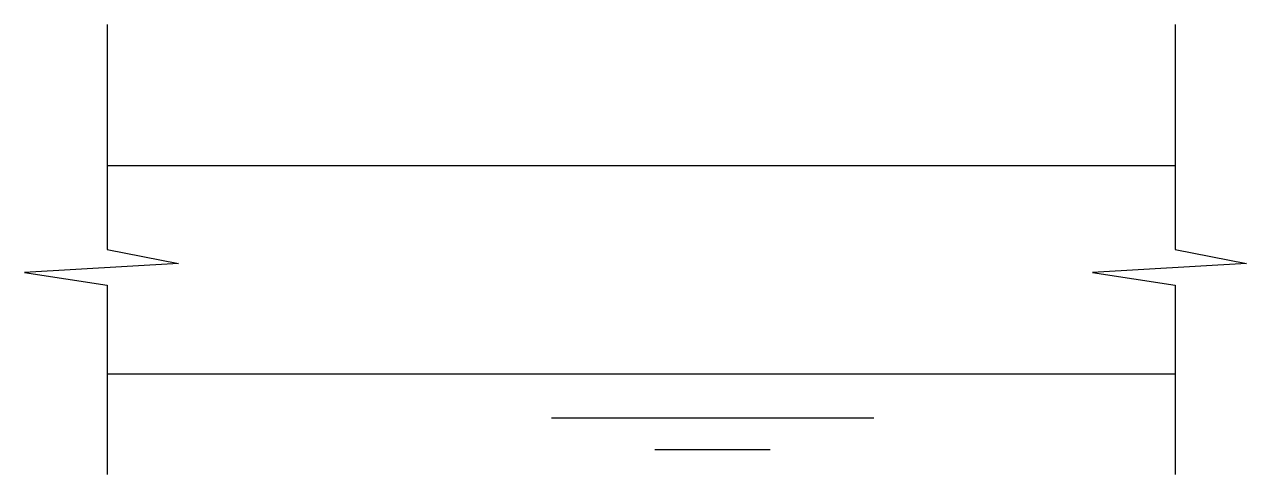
# Model space of a CAD drawing. Header units: metres. Extents: x -22519.1 to -22474.3, y -12448.7 to -12432.2.
import ezdxf

# ---------------------------------------------------------------- set-up
doc = ezdxf.new("R2010")
doc.units = ezdxf.units.M
doc.layers.add('1', color=7, linetype='Continuous')

msp = doc.modelspace()

# ---------------------------------------------------------------- linework, layer by layer
at = {"layer": '1'}
for p, q in [((-22516.07, -12432.21), (-22516.07, -12440.47)), ((-22476.88, -12432.21), (-22476.88, -12440.47)), ((-22516.07, -12437.39), (-22476.88, -12437.39)), ((-22516.07, -12440.47), (-22513.46, -12440.98)), ((-22476.88, -12440.47), (-22474.26, -12440.98)), ((-22513.46, -12440.98), (-22519.11, -12441.31)), ((-22519.11, -12441.31), (-22516.07, -12441.78)), ((-22474.26, -12440.98), (-22479.91, -12441.31)), ((-22479.91, -12441.31), (-22476.88, -12441.78)), ((-22516.07, -12441.78), (-22516.07, -12448.73)), ((-22476.88, -12441.78), (-22476.88, -12448.73)), ((-22516.07, -12445.03), (-22476.88, -12445.03)), ((-22499.77, -12446.65), (-22487.94, -12446.65)), ((-22495.98, -12447.81), (-22491.74, -12447.81))]:
    msp.add_line(p, q, dxfattribs=at)

doc.saveas('drawing.dxf')
